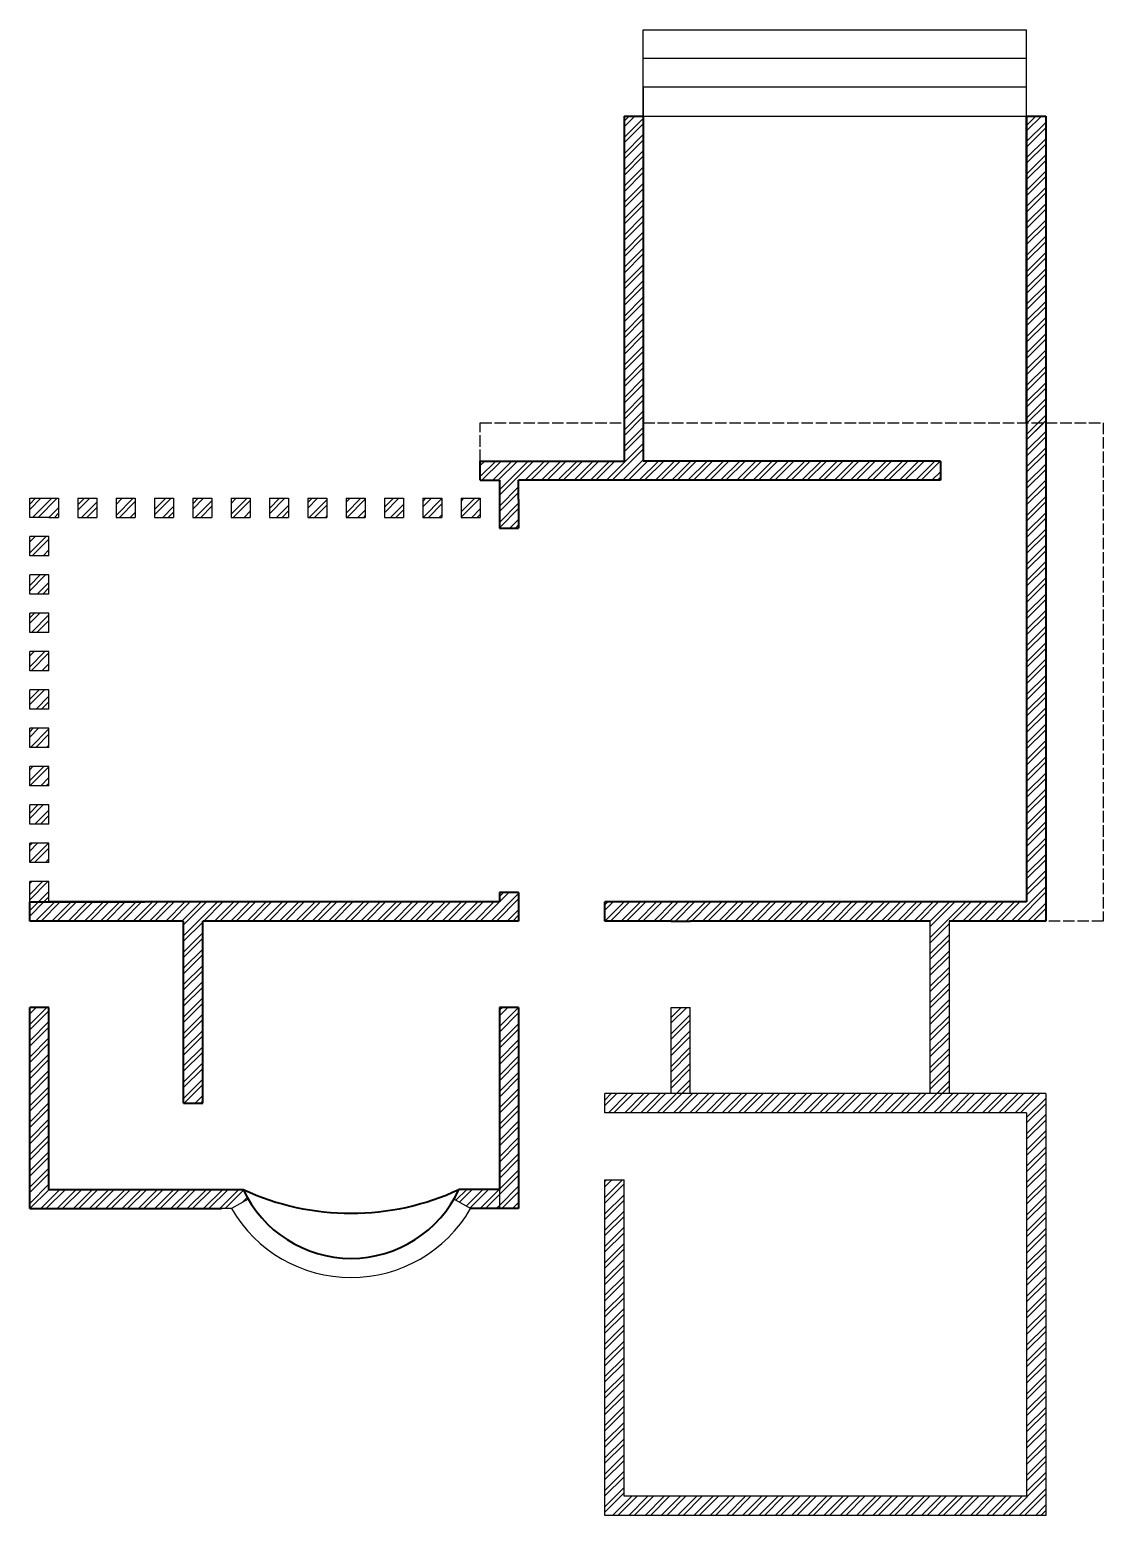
# Model space of a CAD drawing. Header units: inches. Extents: x 20 to 3900, y -498 to 1052.
# Drawn here: x 2780 to 3900, y -498 to 1052 of the extents above; entities outside this region: 1.
import ezdxf

# ---------------------------------------------------------------- set-up
doc = ezdxf.new("R2010")
doc.units = ezdxf.units.IN
doc.header["$MEASUREMENT"] = 0
doc.linetypes.add('ACAD_ISO02W100', pattern=[15, 12, -3])
doc.layers.get('0').update_dxf_attribs({"linetype": 'ACAD_ISO02W100'})
doc.layers.add('HATCH', color=249, linetype='Continuous', lineweight=5)
doc.layers.add('WALL', color=255, linetype='Continuous', lineweight=40)
doc.layers.add('Layer1', color=7, linetype='Continuous')

msp = doc.modelspace()

# ---------------------------------------------------------------- hatches: boundary and pattern name
at = {"layer": 'HATCH', "true_color": 0xf4ee51}
h = msp.add_hatch(dxfattribs=at)
h.set_pattern_fill('ANSI32', color=41, scale=32)
h.paths.add_polyline_path([(3730.5, 602.2), (3420.5, 602.2), (3420.5, 962.2), (3400.5, 962.2), (3400.5, 602.2), (3250.5, 602.2), (3250.5, 582.2), (3270.5, 582.2), (3270.5, 532.2), (3290.5, 532.2), (3290.5, 562.2), (3290.5, 582.2), (3370.5, 582.2), (3730.5, 582.2)])
h.paths.add_polyline_path([(3840.5, 562.2), (3840.5, 642.2), (3820.5, 642.2), (3820.5, 562.2), (3820.5, 142.2), (3719.6, 142.2), (3380.5, 142.2), (3380.5, 122.2), (3449.6, 122.2), (3469.6, 122.2), (3719.6, 122.2), (3719.6, -57.8), (3739.6, -57.8), (3739.6, 122.2), (3840.5, 122.2)])
h.paths.add_polyline_path([(3290.5, 142.2), (3290.5, 152.2), (3270.5, 152.2), (3270.5, 142.2), (2800.5, 142.2), (2780.5, 142.2), (2780.5, 122.2), (2941, 122.2), (2941, -67.8), (2961, -67.8), (2961, 122.2), (3290.5, 122.2)])
h.paths.add_polyline_path([(3840.5, -57.8), (3380.5, -57.8), (3380.5, -77.8), (3820.5, -77.8), (3820.5, -477.8), (3400.5, -477.8), (3400.5, -147.8), (3380.5, -147.8), (3380.5, -497.8), (3840.5, -497.8)])
h.paths.add_polyline_path([(3290.5, 32.2), (3270.5, 32.2), (3270.5, -157.8), (3270.5, -177.8), (3290.5, -177.8)])
h.paths.add_polyline_path([(3008.3, -167.8, -0.022714), (3003.1, -157.8), (2800.5, -157.8), (2800.5, 32.2), (2780.5, 32.2), (2780.5, -177.8), (2980.5, -177.8), (2991, -177.8)])
h.paths.add_polyline_path([(3840.5, 962.2), (3820.5, 962.2), (3820.5, 642.2), (3840.5, 642.2)])
at = {"layer": 'HATCH', "true_color": 0x7aafdf}
h = msp.add_hatch(dxfattribs=at)
h.set_pattern_fill('ANSI32', color=143, scale=32)
h.paths.add_polyline_path([(3250.5, 563.4), (3230.5, 563.4), (3230.5, 543.4), (3250.5, 543.4)])
h.paths.add_polyline_path([(3210.5, 563.4), (3190.5, 563.4), (3190.5, 543.4), (3210.5, 543.4)])
h.paths.add_polyline_path([(3170.5, 563.4), (3150.5, 563.4), (3150.5, 543.4), (3170.5, 543.4)])
h.paths.add_polyline_path([(3130.5, 563.4), (3110.5, 563.4), (3110.5, 543.4), (3130.5, 543.4)])
h.paths.add_polyline_path([(3090.5, 563.4), (3070.5, 563.4), (3070.5, 543.4), (3090.5, 543.4)])
h.paths.add_polyline_path([(3050.5, 563.4), (3030.5, 563.4), (3030.5, 543.4), (3050.5, 543.4)])
h.paths.add_polyline_path([(3010.5, 563.4), (2990.5, 563.4), (2990.5, 543.4), (3010.5, 543.4)])
h.paths.add_polyline_path([(2970.5, 563.4), (2950.5, 563.4), (2950.5, 543.4), (2970.5, 543.4)])
h.paths.add_polyline_path([(2930.5, 563.4), (2910.5, 563.4), (2910.5, 543.4), (2930.5, 543.4)])
h.paths.add_polyline_path([(2890.5, 563.4), (2870.5, 563.4), (2870.5, 543.4), (2890.5, 543.4)])
h.paths.add_polyline_path([(2850.5, 563.4), (2830.5, 563.4), (2830.5, 543.4), (2850.5, 543.4)])
h.paths.add_polyline_path([(2810.5, 563.4), (2780.5, 563.4), (2780.5, 543.4), (2800.5, 543.4), (2810.5, 543.4)])
h.paths.add_polyline_path([(2800.5, 523.4), (2780.5, 523.4), (2780.5, 503.4), (2800.5, 503.4)])
h.paths.add_polyline_path([(2800.5, 483.4), (2780.5, 483.4), (2780.5, 463.4), (2800.5, 463.4)])
h.paths.add_polyline_path([(2800.5, 443.4), (2780.5, 443.4), (2780.5, 423.4), (2800.5, 423.4)])
h.paths.add_polyline_path([(2800.5, 403.4), (2780.5, 403.4), (2780.5, 383.4), (2800.5, 383.4)])
h.paths.add_polyline_path([(2800.5, 363.4), (2780.5, 363.4), (2780.5, 343.4), (2800.5, 343.4)])
h.paths.add_polyline_path([(2800.5, 323.4), (2780.5, 323.4), (2780.5, 303.4), (2800.5, 303.4)])
h.paths.add_polyline_path([(2800.5, 283.4), (2780.5, 283.4), (2780.5, 263.4), (2800.5, 263.4)])
h.paths.add_polyline_path([(2800.5, 243.4), (2780.5, 243.4), (2780.5, 223.4), (2800.5, 223.4)])
h.paths.add_polyline_path([(2800.5, 203.4), (2780.5, 203.4), (2780.5, 183.4), (2800.5, 183.4)])
h.paths.add_polyline_path([(2800.5, 163.4), (2780.5, 163.4), (2780.5, 142.2), (2800.5, 142.2)])
at = {"layer": 'HATCH'}
h = msp.add_hatch(dxfattribs=at)
h.set_pattern_fill('ANSI32', color=2, scale=32)
h.paths.add_polyline_path([(3469.6, 32.2), (3449.6, 32.2), (3449.6, -57.8), (3469.6, -57.8)])
at = {"layer": 'Layer1', "true_color": 0xf8d731}
h = msp.add_hatch(dxfattribs=at)
h.set_pattern_fill('ANSI32', color=40, scale=32)
h.paths.add_polyline_path([(3840.5, 562.2), (3840.5, 642.2), (3820.5, 642.2), (3820.5, 562.2), (3820.5, 142.2), (3719.6, 142.2), (3380.5, 142.2), (3380.5, 122.2), (3449.6, 122.2), (3469.6, 122.2), (3719.6, 122.2), (3719.6, -57.8), (3739.6, -57.8), (3739.6, 122.2), (3840.5, 122.2)])
at = {"layer": 'Layer1'}
h = msp.add_hatch(dxfattribs=at)
h.set_pattern_fill('ANSI32', color=2, scale=32)
h.paths.add_polyline_path([(3270.5, -157.8), (3228.3, -157.8, -0.022714), (3223.1, -167.8), (3240.5, -177.8), (3270.5, -177.8)])

# ---------------------------------------------------------------- linework, layer by layer
for p, q in [((3250.5, 602.2), (3250.5, 642.2)), ((3250.5, 642.2), (3400.5, 642.2)), ((3420.5, 642.2), (3840.5, 642.2)), ((3840.5, 642.2), (3900.5, 642.2)), ((3900.5, 642.2), (3900.5, 122.2)), ((3900.5, 122.2), (3840.5, 122.2)), ((20, 7.5), (420, 7.5))]:
    msp.add_line(p, q)
for p, q in [((3420.5, 962.2), (3420.5, 1052.2)), ((3420.5, 1052.2), (3820.5, 1052.2)), ((3820.5, 962.2), (3820.5, 1052.2)), ((3820.5, 1022.2), (3420.5, 1022.2)), ((3820.5, 992.2), (3420.5, 992.2)), ((3420.5, 992.2), (3420.5, 962.2)), ((3820.5, 992.2), (3820.5, 992.2)), ((3420.5, 962.2), (3820.5, 962.2)), ((3820.5, 962.2), (3820.5, 562.2)), ((3820.5, 962.2), (3820.5, 962.2)), ((3400.5, 602.2), (3270.5, 602.2)), ((3270.5, 582.2), (3270.5, 532.2)), ((3270.5, 582.2), (3270.5, 532.2)), ((3290.5, 582.2), (3370.5, 582.2)), ((2780.5, 563.4), (2810.5, 563.4)), ((2780.5, 543.4), (2780.5, 563.4)), ((2810.5, 563.4), (2810.5, 543.4)), ((2830.5, 563.4), (2830.5, 543.4)), ((2830.5, 563.4), (2850.5, 563.4)), ((2850.5, 563.4), (2850.5, 543.4)), ((2870.5, 563.4), (2870.5, 543.4)), ((2870.5, 563.4), (2890.5, 563.4)), ((2890.5, 563.4), (2890.5, 543.4)), ((2910.5, 563.4), (2910.5, 543.4)), ((2910.5, 563.4), (2910.5, 543.4)), ((2910.5, 563.4), (2930.5, 563.4)), ((2930.5, 563.4), (2930.5, 543.4)), ((2950.5, 563.4), (2950.5, 543.4)), ((2950.5, 563.4), (2970.5, 563.4)), ((2970.5, 563.4), (2970.5, 543.4)), ((2990.5, 563.4), (2990.5, 543.4)), ((2990.5, 563.4), (3010.5, 563.4)), ((3010.5, 563.4), (3010.5, 543.4)), ((3030.5, 563.4), (3030.5, 543.4)), ((3030.5, 563.4), (3050.5, 563.4)), ((3050.5, 563.4), (3050.5, 543.4)), ((3070.5, 563.4), (3070.5, 543.4)), ((3070.5, 563.4), (3090.5, 563.4)), ((3090.5, 563.4), (3090.5, 543.4)), ((3110.5, 563.4), (3110.5, 543.4)), ((3110.5, 563.4), (3130.5, 563.4)), ((3130.5, 563.4), (3130.5, 543.4)), ((3150.5, 563.4), (3150.5, 543.4)), ((3150.5, 563.4), (3170.5, 563.4)), ((3170.5, 563.4), (3170.5, 543.4)), ((3190.5, 563.4), (3190.5, 543.4)), ((3190.5, 563.4), (3210.5, 563.4)), ((3210.5, 563.4), (3210.5, 543.4)), ((3230.5, 563.4), (3230.5, 543.4)), ((3230.5, 563.4), (3250.5, 563.4)), ((3250.5, 563.4), (3250.5, 543.4)), ((3270.5, 562.2), (3270.5, 532.2)), ((2800.5, 543.4), (2780.5, 543.4)), ((2800.5, 543.4), (2810.5, 543.4)), ((2830.5, 543.4), (2850.5, 543.4)), ((2870.5, 543.4), (2890.5, 543.4)), ((2910.5, 543.4), (2930.5, 543.4)), ((2950.5, 543.4), (2970.5, 543.4)), ((2990.5, 543.4), (3010.5, 543.4)), ((3030.5, 543.4), (3050.5, 543.4)), ((3070.5, 543.4), (3090.5, 543.4)), ((3110.5, 543.4), (3130.5, 543.4)), ((3150.5, 543.4), (3170.5, 543.4)), ((3190.5, 543.4), (3210.5, 543.4)), ((3230.5, 543.4), (3250.5, 543.4)), ((2800.5, 523.4), (2780.5, 523.4)), ((2780.5, 503.4), (2780.5, 523.4)), ((2800.5, 503.4), (2800.5, 523.4)), ((2800.5, 503.4), (2780.5, 503.4)), ((2800.5, 503.4), (2780.5, 503.4)), ((2800.5, 483.4), (2780.5, 483.4)), ((2780.5, 463.4), (2780.5, 483.4)), ((2800.5, 463.4), (2800.5, 483.4)), ((2800.5, 463.4), (2780.5, 463.4)), ((2800.5, 443.4), (2780.5, 443.4)), ((2780.5, 423.4), (2780.5, 443.4)), ((2800.5, 423.4), (2800.5, 443.4)), ((2800.5, 423.4), (2780.5, 423.4)), ((2800.5, 403.4), (2780.5, 403.4)), ((2780.5, 383.4), (2780.5, 403.4)), ((2800.5, 383.4), (2800.5, 403.4)), ((2800.5, 383.4), (2780.5, 383.4)), ((2800.5, 363.4), (2780.5, 363.4)), ((2780.5, 343.4), (2780.5, 363.4)), ((2800.5, 343.4), (2800.5, 363.4)), ((2800.5, 343.4), (2780.5, 343.4)), ((2800.5, 323.4), (2780.5, 323.4)), ((2780.5, 303.4), (2780.5, 323.4)), ((2800.5, 303.4), (2800.5, 323.4)), ((2800.5, 303.4), (2780.5, 303.4)), ((2800.5, 283.4), (2780.5, 283.4)), ((2780.5, 263.4), (2780.5, 283.4)), ((2800.5, 263.4), (2800.5, 283.4)), ((2800.5, 263.4), (2780.5, 263.4)), ((2800.5, 243.4), (2780.5, 243.4)), ((2780.5, 223.4), (2780.5, 243.4)), ((2800.5, 223.4), (2800.5, 243.4)), ((2800.5, 223.4), (2780.5, 223.4)), ((2800.5, 203.4), (2780.5, 203.4)), ((2780.5, 183.4), (2780.5, 203.4)), ((2800.5, 183.4), (2800.5, 203.4)), ((2800.5, 183.4), (2780.5, 183.4)), ((2780.5, 142.2), (2780.5, 163.4)), ((2800.5, 163.4), (2780.5, 163.4)), ((2800.5, 142.2), (2800.5, 163.4)), ((2900.5, 142.2), (3000.5, 142.2)), ((3000.5, 142.2), (3100.5, 142.2)), ((3719.6, 122.2), (3719.6, -57.8)), ((3739.6, 122.2), (3739.6, -57.8)), ((3449.6, -57.8), (3449.6, 32.2)), ((3449.6, 32.2), (3469.6, 32.2)), ((3469.6, -57.8), (3469.6, 32.2)), ((3840.5, -57.8), (3380.5, -57.8)), ((3380.5, -77.8), (3380.5, -57.8)), ((3840.5, -57.8), (3840.5, -497.8)), ((3820.5, -77.8), (3380.5, -77.8)), ((3820.5, -77.8), (3820.5, -477.8)), ((3380.5, -497.8), (3380.5, -147.8)), ((3380.5, -147.8), (3400.5, -147.8)), ((3400.5, -477.8), (3400.5, -147.8)), ((2800.5, -157.8), (2980.5, -157.8)), ((2991, -157.8), (2800.5, -157.8)), ((3008.3, -167.8), (2991, -177.8)), ((3223.1, -167.8), (3240.5, -177.8)), ((3270.5, -157.8), (3270.5, -177.8)), ((2991, -177.8), (2800.5, -177.8)), ((3820.5, -477.8), (3400.5, -477.8)), ((3840.5, -497.8), (3380.5, -497.8))]:
    msp.add_line(p, q, dxfattribs=at)
msp.add_arc((3115.7, -105.7), 144, 210, 330, dxfattribs=at)
at = {"layer": 'WALL'}
for p, q in [((3400.5, 962.2), (3420.5, 962.2)), ((3400.5, 962.2), (3400.5, 602.2)), ((3420.5, 962.2), (3420.5, 602.2)), ((3820.5, 642.2), (3820.5, 962.2)), ((3820.5, 962.2), (3840.5, 962.2)), ((3820.5, 962.2), (3820.5, 562.2)), ((3820.5, 962.2), (3840.5, 962.2)), ((3840.5, 962.2), (3840.5, 562.2)), ((3250.5, 602.2), (3400.5, 602.2)), ((3250.5, 582.2), (3250.5, 602.2)), ((3730.5, 602.2), (3420.5, 602.2)), ((3730.5, 602.2), (3730.5, 582.2)), ((3250.5, 582.2), (3270.5, 582.2)), ((3270.5, 582.2), (3270.5, 532.2)), ((3730.5, 582.2), (3290.5, 582.2)), ((3290.5, 562.2), (3290.5, 582.2)), ((3290.5, 562.2), (3290.5, 532.2)), ((3820.5, 562.2), (3820.5, 142.2)), ((3840.5, 562.2), (3840.5, 122.2)), ((3270.5, 532.2), (3290.5, 532.2)), ((2780.5, 142.2), (2900.5, 142.2)), ((2780.5, 122.2), (2780.5, 142.2)), ((3270.5, 142.2), (2800.5, 142.2)), ((3290.5, 152.2), (3270.5, 152.2)), ((3270.5, 152.2), (3270.5, 142.2)), ((3290.5, 152.2), (3290.5, 142.2)), ((3290.5, 142.2), (3290.5, 122.2)), ((3820.5, 142.2), (3380.5, 142.2)), ((3380.5, 122.2), (3380.5, 142.2)), ((3820.5, 142.2), (3719.6, 142.2)), ((2941, 122.2), (2780.5, 122.2)), ((2941, -67.8), (2941, 122.2)), ((3290.5, 122.2), (2961, 122.2)), ((2961, -67.8), (2961, 122.2)), ((3449.6, 122.2), (3380.5, 122.2)), ((3449.6, 122.2), (3469.6, 122.2)), ((3719.6, 122.2), (3469.6, 122.2)), ((3840.5, 122.2), (3739.6, 122.2)), ((2780.5, -177.8), (2780.5, 32.2)), ((2800.5, 32.2), (2780.5, 32.2)), ((2800.5, -157.8), (2800.5, 32.2)), ((3290.5, 32.2), (3270.5, 32.2)), ((3270.5, 32.2), (3270.5, -157.8)), ((3290.5, 32.2), (3290.5, -177.8)), ((2941, -67.8), (2961, -67.8)), ((2800.5, -157.8), (3003.1, -157.8)), ((3270.5, -157.8), (3228.3, -157.8)), ((2780.5, -177.8), (2980.5, -177.8)), ((3290.5, -177.8), (3240.5, -177.8))]:
    msp.add_line(p, q, dxfattribs=at)
for centre, radius, start, end in [((3115.7, -105.7), 124, 204.7952, 335.2048), ((3115.7, 83.7), 266.4, 245, 295)]:
    msp.add_arc(centre, radius, start, end, dxfattribs=at)

doc.saveas('drawing.dxf')
